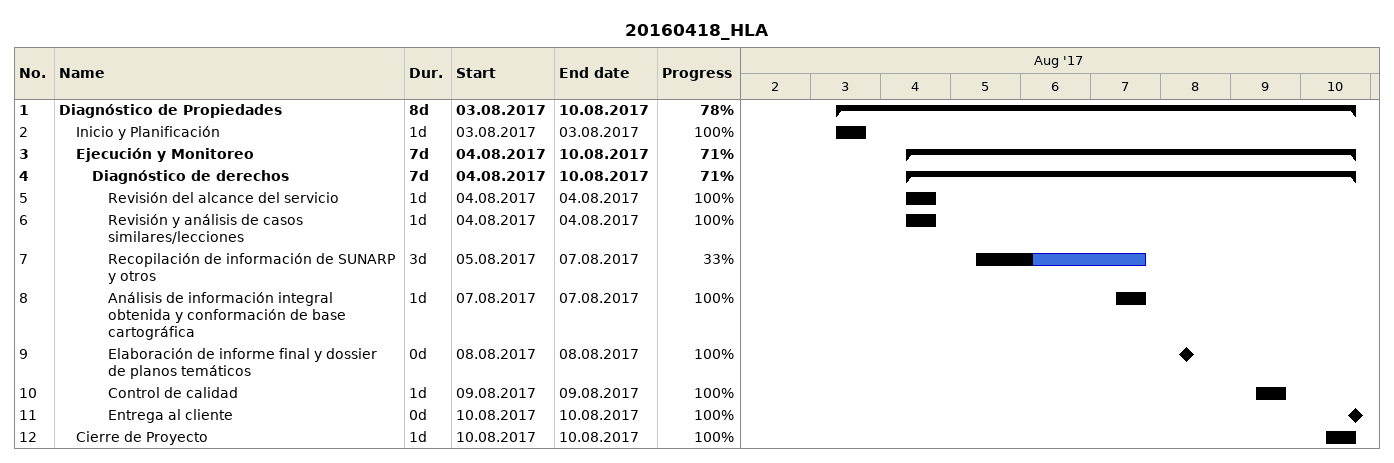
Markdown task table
20160418_HLA

| ID | Level | Task | Duration | Start | Finish | % complete |
|---|---|---|---|---|---|---|
| 1 | 1 | **Diagnóstico de Propiedades** | 8d | 2017-08-03 | 2017-08-10 | 78 |
| 2 | 2 | Inicio y Planificación | 1d | 2017-08-03 | 2017-08-03 | 100 |
| 3 | 2 | **Ejecución y Monitoreo** | 7d | 2017-08-04 | 2017-08-10 | 71 |
| 4 | 3 | **Diagnóstico de derechos** | 7d | 2017-08-04 | 2017-08-10 | 71 |
| 5 | 4 | Revisión del alcance del servicio | 1d | 2017-08-04 | 2017-08-04 | 100 |
| 6 | 4 | Revisión y análisis de casos similares/lecciones | 1d | 2017-08-04 | 2017-08-04 | 100 |
| 7 | 4 | Recopilación de información de SUNARP y otros | 3d | 2017-08-05 | 2017-08-07 | 33 |
| 8 | 4 | Análisis de información integral obtenida y conformación de base cartográfica | 1d | 2017-08-07 | 2017-08-07 | 100 |
| 9 | 4 | Elaboración de informe final y dossier de planos temáticos | 0d | 2017-08-08 | 2017-08-08 | 100 |
| 10 | 4 | Control de calidad | 1d | 2017-08-09 | 2017-08-09 | 100 |
| 11 | 4 | Entrega al cliente | 0d | 2017-08-10 | 2017-08-10 | 100 |
| 12 | 2 | Cierre de Proyecto | 1d | 2017-08-10 | 2017-08-10 | 100 |
